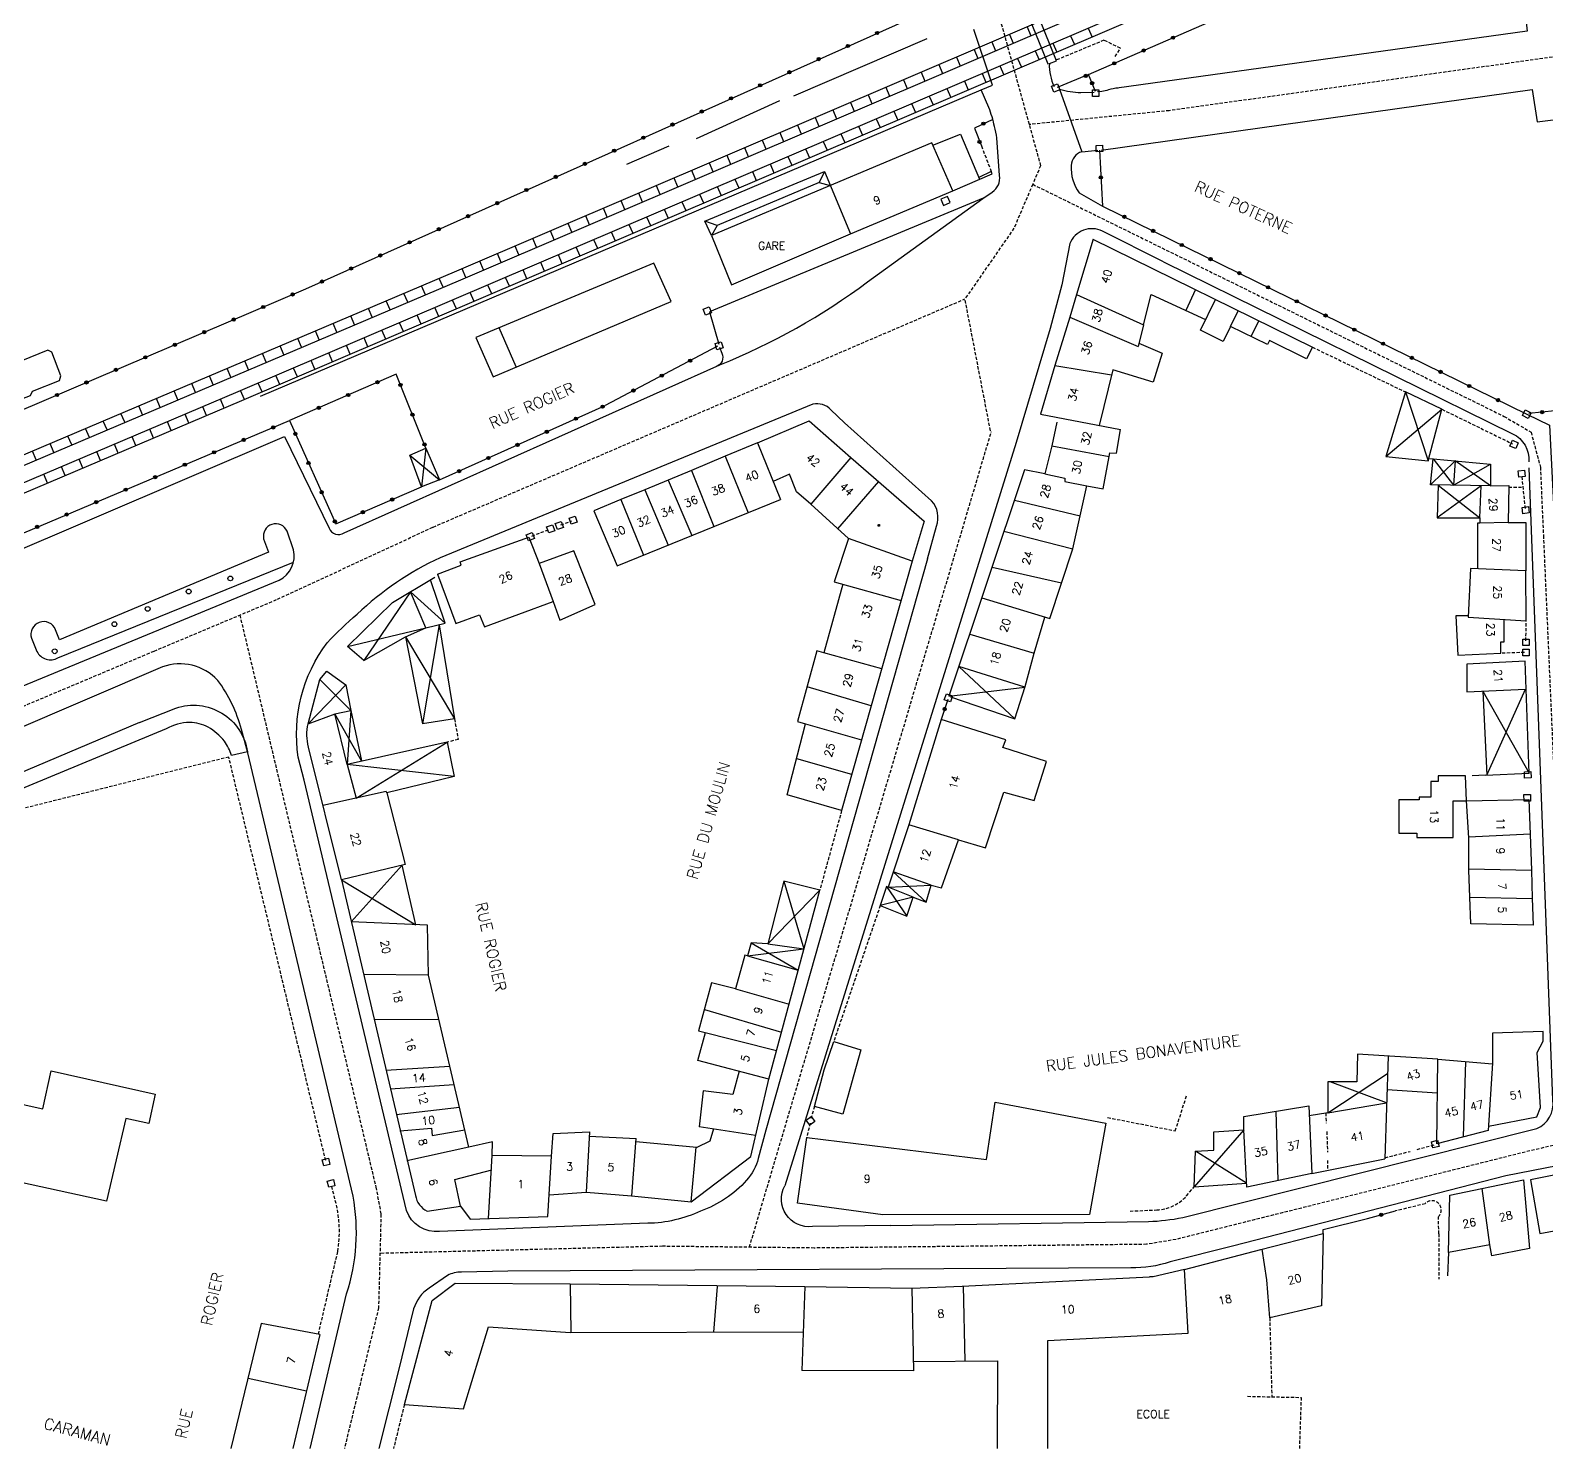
# Model space of a CAD drawing. Header units: millimetres. Extents: x 109000 to 110000, y 124999 to 126000.
# Drawn here: x 109251.2 to 109488, y 125000 to 125221.4 of the extents above; entities that cross this region are included whole.
import ezdxf
from ezdxf.enums import TextEntityAlignment as Align

# ---------------------------------------------------------------- set-up
doc = ezdxf.new("R2010")
doc.units = ezdxf.units.MM
doc.linetypes.add('DASHED', pattern=[0.75, 0.5, -0.25])
doc.layers.get('0').update_dxf_attribs({"linetype": 'CONTINUOUS'})
for name, color, linetype in [('W0001', 6, 'DASHED'), ('W0008', 7, 'CONTINUOUS'), ('W0100', 7, 'CONTINUOUS'), ('W0112', 1, 'DASHED'), ('W0310', 3, 'CONTINUOUS'), ('W0322', 7, 'CONTINUOUS'), ('W0420', 7, 'CONTINUOUS'), ('W0700', 7, 'CONTINUOUS'), ('W0989', 7, 'CONTINUOUS'), ('W0991', 7, 'CONTINUOUS')]:
    doc.layers.add(name, color=color, linetype=linetype)
doc.styles.get("Standard").update_dxf_attribs({"font": 'romans.shx', "width": 0.85})

# ---------------------------------------------------------------- blocks, each defined once
blk = doc.blocks.new('t112o')
at = {"color": 0, "linetype": 'Continuous'}
for p, q in [((-0.5, 0.5), (0.5, 0.5)), ((-0.5, -0.5), (-0.5, 0.5)), ((0.5, 0.5), (0.5, -0.5)), ((0.5, -0.5), (-0.5, -0.5))]:
    blk.add_line(p, q, dxfattribs=at)
blk = doc.blocks.new('t322o')
at = {"color": 0, "linetype": 'Continuous'}
for radius in [0.25, 0.15]:
    blk.add_circle((0, 0), radius, dxfattribs=at)

msp = doc.modelspace()

# ---------------------------------------------------------------- linework, layer by layer
at = {"layer": 'W0001'}
for points in [[(109397, 125250), (109400.52, 125232.36), (109402.79, 125222.45), (109408.93, 125200.28), (109407.7, 125197.38), (109404.78, 125190.53), (109397.12, 125179.48)], [(109500, 125218.78), (109481.96, 125216.26), (109429.04, 125208.87), (109407.15, 125206.71)], [(109407.7, 125197.38), (109481.32, 125161.15), (109485.53, 125158.7), (109486.99, 125153.22), (109487.46, 125142.55), (109491.64, 125047.87)], [(109063.8, 125059.65), (109099.62, 125074.65), (109108.31, 125075.66), (109137.46, 125072.14), (109147.86, 125073.04), (109170.25, 125082.5), (109223.06, 125104.75), (109243.76, 125113.26), (109270.49, 125124.51), (109289.74, 125132.59), (109314.06, 125143.87), (109397.12, 125179.48)], [(109401.11, 125158.91), (109397.12, 125179.48)], [(109363.45, 125031.44), (109401.25, 125158.8)], [(109283.87, 125130.13), (109305.12, 125040.83), (109305.92, 125036.59), (109305.54, 125021.98), (109300.2, 125000)], [(109500, 125049.73), (109486.09, 125046.67), (109430.09, 125032.66), (109425.5, 125031.9), (109373.58, 125031.32), (109349.9, 125031.59), (109305.76, 125030.48)]]:
    msp.add_lwpolyline(points, dxfattribs=at)
at = {"layer": 'W0008'}
for points in [[(109406.82, 125224.65), (109407.29, 125222.97), (109409.08, 125218.63), (109410.05, 125216.2), (109410.3, 125216.23)], [(109410.3, 125216.23), (109411.42, 125216.65), (109408.66, 125223.49), (109407.31, 125222.91)], [(109411.52, 125212.52), (109411.76, 125212.61), (109411.87, 125212.24)], [(109411.87, 125212.24), (109415.37, 125202.46)], [(109399.94, 125195.19), (109357.21, 125177.48)], [(109414.98, 125196.02), (109418.58, 125193.99)], [(109357.21, 125177.48), (109358.66, 125172.41)], [(109484.87, 125161.49), (109488.39, 125159.78), (109493.69, 125055.74)], [(109245.91, 125138.79), (109290.85, 125158.03)], [(109405.11, 125157.07), (109369.01, 125041.04)], [(109292.27, 125140.31), (109291.25, 125143.22)], [(109287.59, 125142.04), (109288.36, 125139.96), (109255.71, 125126.28)], [(109391.29, 125138.93), (109366.04, 125049.74)], [(109157.9, 125081.09), (109290.04, 125135.58)], [(109272.37, 125112.37), (109240.46, 125099.14)], [(109500, 125046.18), (109481.6, 125042.58), (109438.9, 125031.62)], [(109308.71, 125012.43), (109305.57, 125000)]]:
    msp.add_lwpolyline(points, dxfattribs=at)
for points in [[(109399.9, 125195.16), (109401.37, 125196.17, 0.306877), (109402.52, 125198.75), (109402.09, 125204.61, 0.045286), (109401.75, 125206.41, 0.02467), (109400.87, 125209.35), (109399.66, 125212.11), (109401.42, 125212.87), (109398.52, 125221.56)], [(109410.3, 125216.23, 0.118514), (109411.04, 125212.62, -2.686599)], [(109415.37, 125202.46, 0.311591), (109413.71, 125200.32, 0.175211), (109414.98, 125196.02)], [(109358.86, 125169.2, 0.063839), (109381.92, 125182.15), (109399.9, 125195.16)], [(109428.11, 125185.25), (109418.6, 125190.06, 0.44263), (109413.52, 125188.12), (109412.24, 125181.7), (109410.44, 125174.88), (109405.11, 125157.07)], [(109428.11, 125185.25), (109482.65, 125158.43, -0.306999), (109485.2, 125154.07)], [(109358.8, 125171.93), (109359.17, 125171.03, -0.435383), (109358.28, 125168.94)], [(109290.85, 125158.03), (109297.81, 125143.68, 0.491952), (109300.15, 125142.99), (109358.86, 125169.2)], [(109378.32, 125160.13), (109376.19, 125162.19, 0.253309), (109373.37, 125163.07), (109315.17, 125139.08, 0.080979), (109302.18, 125130.27, -1.253331)], [(109391.29, 125138.93), (109392.68, 125144.01, 0.277114), (109391.92, 125147.96), (109378.32, 125160.13)], [(109385.57, 125034.84), (109425.78, 125035.46, 0.037859), (109431.13, 125036.08), (109486.43, 125049.98, 0.34172), (109488.94, 125054.38), (109485.26, 125153.13)], [(109291.25, 125143.22, 0.905109), (109287.59, 125142.04)], [(109255.71, 125126.28), (109255.09, 125127.85, 0.971361), (109251.34, 125126.5), (109252.19, 125124.44, 0.424426), (109255.46, 125123.45), (109292.27, 125138.41)], [(109290.04, 125135.58, 0.343964), (109292.27, 125140.31, 1.169925)], [(109293.9, 125104.37), (109293, 125107.97, -0.202671), (109297.52, 125125.81, -0.028371), (109302.18, 125130.27, 4.282226)], [(109271.78, 125122.03), (109247.88, 125111.81, 0.288825), (109241.68, 125105.69), (109240.46, 125099.14)], [(109285.11, 125108.6), (109284.13, 125112.26, 0.094496), (109280.42, 125119.94, 0.302221), (109271.78, 125122.03)], [(109268.19, 125113.34), (109273.89, 125115.61, -0.467643), (109285.06, 125108.79, -3.157412)], [(109268.19, 125113.34), (109242.48, 125102.49, 0.181035), (109240.85, 125101.23)], [(109285.06, 125108.79), (109282.59, 125108.2, 0.06068), (109281.47, 125110.47, 0.082756), (109278.94, 125112.62, 0.115811), (109276.05, 125113.37, 0.120933), (109272.37, 125112.37, -0.144367)], [(109294.86, 125000), (109300.54, 125024.17, 0.126708), (109301.55, 125039.41), (109285.11, 125108.6)], [(109347.58, 125035.18), (109315.08, 125033.9, -0.344643), (109309.89, 125037.17), (109293.9, 125104.37)], [(109366.04, 125049.74), (109364.85, 125045.32, -0.116818), (109363.01, 125041.9, -0.127778), (109355.84, 125037.1, -0.107508), (109347.58, 125035.18, 3.021243)], [(109385.57, 125034.84), (109373.3, 125034.67, -0.612405), (109369.01, 125041.04)], [(109438.9, 125031.62), (109429.15, 125029.14, -0.083568), (109423.04, 125028.24), (109325.71, 125027.72)], [(109325.71, 125027.72), (109318.47, 125027.57, 0.108593), (109316.32, 125027.05), (109313.44, 125025.06, 0.175272), (109311.02, 125021.81), (109308.71, 125012.43)]]:
    msp.add_lwpolyline(points, format="xyb", dxfattribs=at)
at = {"layer": 'W0100'}
for points in [[(109287.11, 125164.28), (109399.66, 125212.11)], [(109392.12, 125203.49), (109396.4, 125205.22), (109399.4, 125198.16)], [(109375.18, 125199.35), (109379.23, 125189.62), (109395.21, 125196.36), (109391.96, 125203.85), (109375.59, 125196.96)], [(109357.52, 125189.39), (109356.49, 125191.63), (109375.18, 125199.35), (109374.34, 125197.67), (109376.09, 125197.17)], [(109374.34, 125197.67), (109358.4, 125190.97), (109356.49, 125191.63)], [(109395.21, 125196.36), (109401.37, 125199.01), (109401.24, 125199.37), (109399.27, 125198.46)], [(109375.59, 125196.96), (109357.52, 125189.39), (109360.67, 125181.68), (109379.23, 125189.62)], [(109394.39, 125195.49), (109393.35, 125195.04)], [(109393.35, 125195.04), (109393.77, 125194.08), (109394.81, 125194.53), (109394.39, 125195.49)], [(109358.4, 125190.97), (109357.52, 125189.39)], [(109417.15, 125188.79), (109414.56, 125180.15)], [(109417.08, 125188.82), (109451.38, 125171.95)], [(109320.74, 125173.46), (109323.42, 125167.34), (109351.22, 125179.08), (109348.54, 125185.08), (109320.74, 125173.46)], [(109433.12, 125180.93), (109431.64, 125177.7)], [(109414.56, 125180.15), (109413.5, 125176.62)], [(109414.56, 125180.15), (109425.02, 125175.45)], [(109425.02, 125175.45), (109426.22, 125180.18), (109434.71, 125176.29)], [(109451.38, 125171.95), (109450.47, 125170.11), (109444.66, 125172.97), (109444.36, 125172.37), (109438.6, 125175.2), (109437.45, 125172.86), (109433.89, 125174.61), (109436.24, 125179.4)], [(109413.5, 125176.62), (109411.16, 125169.1)], [(109413.5, 125176.62), (109424.16, 125172.05)], [(109438.6, 125175.2), (109439.8, 125177.64)], [(109441.84, 125173.61), (109443.04, 125176.05)], [(109327.02, 125168.86), (109324.35, 125174.96)], [(109425.02, 125175.45), (109424.16, 125172.05)], [(109245.17, 125162.13), (109251.18, 125164.41), (109251.5, 125165.09), (109255.7, 125166.77), (109255.94, 125167.46), (109254.5, 125171.18), (109253.9, 125171.5), (109249.69, 125169.78), (109248.81, 125170.02), (109242.76, 125167.5), (109242.56, 125166.85), (109244.41, 125162.25), (109245.17, 125162.13)], [(109424.29, 125172.58), (109427.9, 125171.04)], [(109411.16, 125169.1), (109408.91, 125161.5)], [(109411.16, 125169.1), (109420, 125167.61)], [(109427.9, 125171.04), (109426.54, 125166.51), (109420.2, 125168.43), (109418.07, 125159.74)], [(109465.91, 125164.97), (109462.83, 125154.86), (109469.44, 125154.2), (109471.62, 125162.25), (109465.91, 125164.97)], [(109465.91, 125164.97), (109469.44, 125154.2)], [(109462.83, 125154.86), (109471.62, 125162.25)], [(109364.72, 125157), (109372.8, 125160.43), (109379.32, 125154.74), (109373.06, 125147.43), (109370.8, 125149.38), (109369.74, 125152.11), (109367.18, 125150.98)], [(109408.91, 125161.5), (109421.44, 125159.09)], [(109411.47, 125160.27), (109410.7, 125156.57)], [(109419.65, 125154.91), (109419.74, 125155.46), (109420.8, 125155.38), (109421.44, 125159.09)], [(109310.44, 125155.09), (109312.94, 125156.2), (109315.05, 125151.22), (109312.27, 125150.14), (109310.44, 125155.09), (109315.05, 125151.22)], [(109312.94, 125156.2), (109312.27, 125150.14)], [(109359.65, 125154.92), (109354.39, 125152.72)], [(109364.72, 125157), (109359.65, 125154.92)], [(109359.65, 125154.92), (109363.25, 125146.11)], [(109364.72, 125157), (109368.33, 125148.17)], [(109379.32, 125154.74), (109390.76, 125144.8), (109388.87, 125138.54), (109378.92, 125142.06), (109373.06, 125147.43)], [(109410.7, 125156.57), (109409.6, 125152.19), (109406.41, 125152.8), (109394.58, 125117.45)], [(109410.7, 125156.57), (109419.65, 125154.91)], [(109416.18, 125150.32), (109418.72, 125149.85), (109419.65, 125154.91)], [(109354.39, 125152.72), (109350.78, 125151.2)], [(109354.39, 125152.72), (109357.92, 125143.95)], [(109469.54, 125154.56), (109470.22, 125154.5)], [(109470.22, 125154.5), (109479.18, 125153.69), (109479.18, 125150.31), (109469.81, 125150.45), (109470.22, 125154.5)], [(109473.7, 125154.19), (109469.81, 125150.45)], [(109470.22, 125154.5), (109473.43, 125150.39)], [(109473.7, 125154.19), (109473.43, 125150.39)], [(109473.43, 125150.39), (109479.18, 125153.69)], [(109479.18, 125150.31), (109473.7, 125154.19)], [(109350.78, 125151.2), (109347.15, 125149.69)], [(109350.78, 125151.2), (109354.44, 125142.54)], [(109377.28, 125143.57), (109383.65, 125150.98)], [(109409.6, 125152.19), (109412.72, 125151.52), (109412.74, 125150.98), (109416.18, 125150.32)], [(109415.14, 125145.64), (109416.18, 125150.32)], [(109471.01, 125150.43), (109470.86, 125145.31), (109477.52, 125145.33), (109477.73, 125150.33), (109470.86, 125145.31)], [(109471.01, 125150.43), (109477.52, 125145.33)], [(109479.18, 125150.31), (109482.06, 125150.35), (109481.94, 125144.59), (109477.52, 125144.5)], [(109343.39, 125148.16), (109339.18, 125146.38)], [(109342.8, 125137.82), (109368.33, 125148.17)], [(109347.15, 125149.69), (109343.39, 125148.16)], [(109343.39, 125148.16), (109346.93, 125139.49)], [(109347.15, 125149.69), (109350.75, 125141.04)], [(109404.84, 125148.09), (109415.14, 125145.64)], [(109339.18, 125146.38), (109342.8, 125137.82)], [(109413.95, 125140.47), (109415.14, 125145.64)], [(109477.52, 125145.33), (109477.52, 125144.5)], [(109403.21, 125143.21), (109413.95, 125140.47)], [(109481.94, 125144.59), (109484.73, 125144.59), (109484.73, 125137.03), (109476.07, 125137.38), (109475.73, 125129.81), (109484.78, 125129.22), (109484.73, 125137.03)], [(109477.52, 125144.5), (109477.16, 125144.5), (109477.16, 125137.33)], [(109314.75, 125136.5), (109318.44, 125137.91), (109318.31, 125138.43), (109329.02, 125142.3), (109330.64, 125138.17)], [(109378.92, 125142.06), (109376.72, 125135.31), (109387.14, 125132.42)], [(109410.39, 125129.58), (109413.95, 125140.47)], [(109314.75, 125136.5), (109317.62, 125128.84), (109321.32, 125130.17), (109322.09, 125128.28), (109332.8, 125132.24), (109333.84, 125129.36), (109339.38, 125131.76), (109336.03, 125140.15), (109330.64, 125138.17), (109332.8, 125132.24)], [(109388.87, 125138.54), (109377.86, 125099.6), (109369.36, 125102.06), (109372.22, 125113.15)], [(109303.24, 125123.03), (109300.67, 125125.2), (109307.74, 125132.11), (109314.34, 125136.05)], [(109401.35, 125137.63), (109412.22, 125135.18)], [(109300.67, 125125.2), (109312.91, 125128.14), (109310.51, 125133.77)], [(109310.51, 125133.77), (109303.24, 125123.03)], [(109310.51, 125133.77), (109315.94, 125128.85), (109313.64, 125135.63)], [(109378.04, 125134.94), (109375.1, 125124.26)], [(109399.74, 125132.81), (109410.39, 125129.58)], [(109309.75, 125126.73), (109312.91, 125128.14), (109315.94, 125128.85)], [(109315.03, 125128.63), (109312.42, 125113.15)], [(109315.03, 125128.63), (109317.39, 125113.92)], [(109407.91, 125124.19), (109409.61, 125129.82)], [(109475.74, 125130.01), (109473.8, 125130.01), (109474.1, 125123.88), (109480.82, 125124.17), (109480.82, 125125.95), (109481.32, 125125.95), (109481.32, 125129.45)], [(109303.24, 125123.03), (109309.75, 125126.73), (109312.42, 125113.15)], [(109309.75, 125126.73), (109317.39, 125113.92)], [(109397.86, 125127.15), (109407.91, 125124.19)], [(109375.1, 125124.26), (109374.01, 125124.57), (109370.99, 125113.52), (109372.22, 125113.15)], [(109384.12, 125121.74), (109375.1, 125124.26)], [(109394.85, 125117.35), (109404.89, 125113.91), (109406.52, 125118.99), (109407.91, 125124.19)], [(109406.48, 125118.86), (109396.17, 125122.1)], [(109396.17, 125122.1), (109404.89, 125113.91)], [(109478.44, 125105.13), (109485.25, 125105.46), (109484.64, 125122.92), (109475.48, 125122.49), (109475.48, 125118.17), (109484.69, 125118.54)], [(109294.54, 125113.17), (109296.37, 125120.06), (109297.45, 125121.39), (109300.42, 125119.24), (109301.2, 125115.23)], [(109300.42, 125119.24), (109294.54, 125113.17)], [(109296.37, 125120.06), (109301.2, 125115.23)], [(109382.49, 125115.96), (109372.46, 125118.92)], [(109394.58, 125117.45), (109406.48, 125118.86)], [(109477.98, 125118.27), (109485.25, 125105.46)], [(109477.98, 125118.27), (109478.63, 125105.14)], [(109478.63, 125105.14), (109484.69, 125118.54)], [(109294.54, 125113.17), (109298.76, 125114.71)], [(109316.26, 125110.29), (109300.63, 125106.8), (109298.72, 125114.71), (109301.2, 125115.23), (109302.88, 125107.36)], [(109302.88, 125107.36), (109298.72, 125114.71)], [(109301.2, 125115.23), (109300.63, 125106.8)], [(109317.39, 125113.92), (109312.42, 125113.15)], [(109372.22, 125113.15), (109380.99, 125110.66)], [(109403.48, 125110.63), (109393.42, 125113.85), (109388.36, 125097.39)], [(109302.05, 125101.57), (109316.26, 125110.29)], [(109396.09, 125095.05), (109400.31, 125093.77), (109403.19, 125102.5), (109407.95, 125101.16), (109409.84, 125107.26), (109403.04, 125109.44), (109403.48, 125110.63)], [(109379.45, 125105.22), (109370.87, 125107.68)], [(109317.36, 125104.93), (109300.63, 125106.8)], [(109300.63, 125106.8), (109302.05, 125101.57)], [(109469.87, 125101.72), (109468.08, 125101.72), (109468.08, 125101.29), (109464.88, 125101.29), (109464.88, 125096.09), (109467.72, 125096.09), (109467.72, 125095.4), (109473.35, 125095.4), (109473.35, 125101.11), (109475.46, 125101.11), (109475.32, 125105.02)], [(109475.32, 125105.02), (109471.03, 125105.02), (109471.03, 125104.13), (109469.87, 125104.13), (109469.87, 125101.72)], [(109478.44, 125105.13), (109476.32, 125105.04)], [(109306.81, 125102.36), (109306.75, 125102.61), (109296.85, 125100.41)], [(109475.46, 125101.11), (109485.18, 125101.36), (109485.37, 125095.87), (109485.61, 125090.33), (109485.71, 125085.93), (109485.85, 125081.73), (109476.15, 125081.92), (109475.96, 125086.08), (109475.82, 125090.33), (109475.82, 125095.34), (109475.46, 125101.11)], [(109393.46, 125087.54), (109396.09, 125095.05), (109388.36, 125097.39), (109385.14, 125087.64), (109384.86, 125087.75), (109383.89, 125084.78)], [(109475.81, 125095.53), (109485.37, 125095.96)], [(109309.22, 125091.07), (109301.27, 125082.22)], [(109311.36, 125081.78), (109309.22, 125091.07)], [(109299.73, 125088.78), (109311.36, 125081.78)], [(109374.45, 125087.16), (109368.84, 125088.57), (109366.32, 125078.81), (109363.75, 125078.97), (109363.16, 125076.91), (109362.76, 125077.06), (109361.27, 125071.78), (109357.54, 125072.74), (109355.51, 125065.25), (109367.68, 125062.14)], [(109368.84, 125088.57), (109371.98, 125078.04)], [(109391.87, 125087.97), (109385.93, 125090.03)], [(109385.93, 125090.03), (109391.05, 125085.32)], [(109475.82, 125090.52), (109485.61, 125090.32)], [(109374.45, 125087.16), (109366.32, 125078.81)], [(109366.48, 125057.7), (109374.45, 125087.16)], [(109383.89, 125084.78), (109388.07, 125083.15), (109389.02, 125086.1), (109391.05, 125085.32), (109391.87, 125087.97), (109393.46, 125087.54)], [(109389.02, 125086.1), (109383.89, 125084.78)], [(109384.86, 125087.75), (109388.07, 125083.15)], [(109385.14, 125087.64), (109391.87, 125087.97)], [(109389.02, 125086.1), (109385.14, 125087.64)], [(109475.96, 125086.08), (109485.71, 125085.9)], [(109363.75, 125078.97), (109371.08, 125074.72)], [(109363.16, 125076.91), (109371.98, 125078.04)], [(109363.16, 125076.91), (109371.08, 125074.72)], [(109366.32, 125078.81), (109371.98, 125078.04)], [(109313.32, 125073.91), (109303.18, 125074.02)], [(109361.27, 125071.78), (109369.65, 125069.41)], [(109356.42, 125068.58), (109368.46, 125065.04)], [(109314.96, 125066.95), (109304.82, 125067)], [(109355.42, 125060.59), (109356.61, 125064.96)], [(109487.4, 125065.14), (109479.5, 125064.84), (109479.5, 125060.2), (109478.84, 125049.66), (109470.8, 125047.6), (109470.95, 125060.79), (109479.49, 125060.06)], [(109478.88, 125050.33), (109486.43, 125051.8), (109487.02, 125053.27), (109486.5, 125061.82), (109487.43, 125063.61), (109487.4, 125065.14)], [(109237.55, 125062.68), (109246.8, 125060.61), (109245.31, 125054.78), (109253.1, 125053.03), (109254.39, 125058.98), (109270.66, 125055.32), (109269.68, 125050.78), (109266.07, 125051.56), (109263.07, 125038.65), (109233.43, 125045.11), (109237.55, 125062.68), (109245.31, 125054.78), (109236.13, 125056.77), (109246.8, 125060.61)], [(109376.63, 125063.57), (109380.86, 125062.24), (109378.06, 125052.24), (109373.62, 125053.42), (109375.15, 125059.13), (109376.63, 125063.57)], [(109332.57, 125045.67), (109332.8, 125049.2), (109338.49, 125049.48), (109337.98, 125040.03), (109345.02, 125039.46), (109354.37, 125038.51), (109363.66, 125045.6), (109366.48, 125057.7), (109355.42, 125060.59)], [(109470.95, 125060.79), (109458.42, 125061.6), (109458.35, 125057.25), (109453.78, 125057.25), (109453.8, 125052.43), (109463.13, 125058.59)], [(109463.21, 125061.29), (109462.69, 125045.23)], [(109475.31, 125060.42), (109474.95, 125048.66)], [(109306.66, 125059.11), (109316.67, 125059.73)], [(109361.85, 125058.91), (109360.88, 125055.3), (109356.21, 125055.87), (109355.63, 125050.25)], [(109307.35, 125056.17), (109317.35, 125056.87)], [(109462.98, 125053.99), (109454.17, 125057.25)], [(109463.05, 125056.06), (109470.89, 125055.56)], [(109308.29, 125052.14), (109318.18, 125053.32)], [(109372.41, 125048.59), (109400.5, 125045.16), (109401.84, 125054.08), (109419.1, 125050.81), (109416.57, 125036.53), (109384.27, 125036.48), (109370.98, 125038.33), (109372.41, 125048.59)], [(109432.9, 125040.88), (109433.15, 125046.46), (109435.97, 125046.58), (109435.97, 125049.47), (109440.69, 125049.77), (109440.69, 125051.86), (109450.81, 125053.51), (109451.3, 125042.97), (109441.12, 125040.82), (109440.69, 125049.77), (109432.9, 125040.88), (109441.08, 125041.43)], [(109453.8, 125052.43), (109462.98, 125053.99)], [(109445.67, 125052.67), (109445.99, 125041.85)], [(109453.8, 125052.43), (109450.88, 125051.96)], [(109308.88, 125049.63), (109313.81, 125050.03), (109313.92, 125048.87), (109319.02, 125049.79)], [(109338.45, 125048.77), (109345.75, 125048.41)], [(109345.11, 125039.46), (109345.75, 125048.41)], [(109357.84, 125049.91), (109357.28, 125047.98), (109355.25, 125047.03), (109345.71, 125047.88)], [(109364.43, 125048.89), (109355.63, 125050.25)], [(109319.66, 125047.07), (109309.97, 125044.93)], [(109322.7, 125035.93), (109323.3, 125045.75)], [(109354.37, 125038.51), (109355.13, 125047.04)], [(109441.08, 125041.43), (109433.15, 125046.46)], [(109318.35, 125037.84), (109317.46, 125042.04), (109323.23, 125043.53)], [(109451.3, 125042.97), (109462.69, 125045.23)], [(109500, 125044.44), (109494.91, 125043.4), (109490.45, 125042.6), (109490.39, 125042.97), (109485.43, 125041.98), (109486.92, 125033.61), (109491.94, 125034.54), (109492.43, 125032), (109496.77, 125032.87), (109497.02, 125031.63), (109500, 125031.98)], [(109472.84, 125039.56), (109484.38, 125041.98), (109485.31, 125031.26), (109479.42, 125030.08), (109479.11, 125031.82), (109472.66, 125030.64), (109472.84, 125039.56)], [(109332.19, 125039.65), (109337.98, 125040.03)], [(109479.11, 125031.82), (109477.88, 125040.62)], [(109431.42, 125027.99), (109443.34, 125031.11), (109453.08, 125033.61), (109453.08, 125034.21), (109459.98, 125035.93)], [(109453.08, 125033.61), (109452.82, 125022.31), (109444.72, 125020.42), (109444.28, 125026.36), (109443.52, 125031.15)], [(109472.66, 125030.64), (109472.49, 125026.97)], [(109388.84, 125025.08), (109396.7, 125025.39), (109425.95, 125026.82)], [(109410.08, 125000), (109410.08, 125016.88), (109432, 125018.02), (109431.42, 125027.99)], [(109431.42, 125027.99), (109426.54, 125026.81), (109425.95, 125026.82)], [(109309.57, 125006.87), (109313.92, 125023.15), (109317.49, 125025.83), (109335.45, 125025.72), (109372.11, 125025.32), (109371.63, 125012.22)], [(109335.45, 125025.72), (109335.58, 125018.14)], [(109358.43, 125025.3), (109357.85, 125018.2)], [(109372.11, 125025.32), (109388.84, 125025.08), (109389.08, 125012.16), (109371.63, 125012.22)], [(109396.85, 125025.4), (109397.08, 125013.67)], [(109296.36, 125017.83), (109287.23, 125019.54), (109282.49, 125000)], [(109296.36, 125017.83), (109292.13, 125000)], [(109309.57, 125006.87), (109318.83, 125006.2), (109322.73, 125019.03), (109335.45, 125018.14), (109371.85, 125018.24)], [(109389.05, 125013.63), (109402.18, 125013.7), (109402.14, 125000)], [(109285.16, 125010.98), (109294.27, 125009.01)]]:
    msp.add_lwpolyline(points, dxfattribs=at)
for points in [[(109316.26, 125110.29), (109317.36, 125104.93), (109306.81, 125102.36), (109309.69, 125091.19), (109299.73, 125088.78), (109294.59, 125109.52, -0.114643), (109294.54, 125113.17, -1.75188)], [(109299.73, 125088.78), (109311.31, 125039.53, 0.25441), (109313.14, 125037.09), (109318.35, 125037.84), (109319.87, 125035.85), (109331.98, 125036.22), (109332.57, 125045.67), (109323.3, 125045.75), (109323.31, 125047.9), (109319.66, 125047.07), (109313.32, 125073.91), (109313.18, 125081.7), (109301.27, 125082.22)]]:
    msp.add_lwpolyline(points, format="xyb", dxfattribs=at)
at = {"layer": 'W0112'}
for points in [[(109420.57, 125217.34), (109421.42, 125218.64), (109418.82, 125219.86), (109411.37, 125216.76)], [(109399.68, 125203.36), (109401.24, 125199.37)], [(109451.38, 125171.95), (109465.91, 125164.97)], [(109471.62, 125162.25), (109482.66, 125156.85)], [(109482.05, 125150.08), (109484.31, 125150.08)], [(109484.66, 125146.76), (109484.1, 125151.96)], [(109329.49, 125142.47), (109332.2, 125143.51)], [(109334.02, 125144.2), (109335.7, 125144.85)], [(109484.73, 125126.11), (109484.78, 125129.22)], [(109484.51, 125124.29), (109480.82, 125124.17)], [(109317.39, 125113.92), (109317.99, 125110.7), (109316.26, 125110.29)], [(109297.28, 125044.98), (109282.15, 125107.97), (109249.04, 125099.68)], [(109377.86, 125099.6), (109374.45, 125087.16)], [(109383.89, 125084.78), (109376.63, 125063.57)], [(109373.62, 125053.42), (109373.06, 125051.52)], [(109419.4, 125051.7), (109429.96, 125049.62), (109431.75, 125055.12)], [(109372.94, 125050.83), (109372.41, 125048.59)], [(109453.46, 125052.38), (109453.56, 125050.82)], [(109453.62, 125049.5), (109453.74, 125046.31)], [(109462.71, 125045.41), (109466.64, 125046.4)], [(109470.34, 125047.37), (109467.68, 125046.66)], [(109453.76, 125044.99), (109453.76, 125043.46)], [(109471.13, 125033.54), (109471.13, 125026.48)], [(109444.72, 125020.42), (109445.04, 125008.1)], [(109441.27, 125008.17), (109449.63, 125008), (109449.35, 125000)], [(109309.57, 125006.87), (109307.87, 125000)]]:
    msp.add_lwpolyline(points, dxfattribs=at)
for points in [[(109296.14, 125017.87), (109299.18, 125030.82, 0.097109), (109298.91, 125038.28), (109298.18, 125041.17)], [(109422.91, 125037.08), (109427.08, 125037.27, 0.201727), (109431.74, 125039.47), (109432.9, 125040.88)], [(109471.13, 125033.54), (109471.06, 125036.2, 1.037926), (109468.99, 125038.23), (109464.37, 125037.12)]]:
    msp.add_lwpolyline(points, format="xyb", dxfattribs=at)
at = {"layer": 'W0310'}
for points in [[(109370.4, 125211.21), (109391.21, 125220.15)], [(109355.21, 125204.55), (109368.19, 125210.44)], [(109344.31, 125200.5), (109350.91, 125203.39)]]:
    msp.add_lwpolyline(points, dxfattribs=at)
at = {"layer": 'W0322'}
for points in [[(109416.43, 125214.51), (109490.8, 125246.95), (109498.01, 125250)], [(109064.18, 125082.99), (109294.16, 125181.05), (109397.1, 125227.13)], [(109416.43, 125214.51), (109411.76, 125212.61)], [(109417.5, 125211.85), (109416.43, 125214.51)], [(109401.46, 125207.5), (109398.63, 125206.16), (109399.68, 125203.36)], [(109418.12, 125202.71), (109418.58, 125193.99)], [(109418.58, 125193.99), (109484.87, 125161.49)], [(109358.49, 125172.1), (109340.93, 125162.85)], [(109312.94, 125156.2), (109308.27, 125167.74), (109291.62, 125160.48)], [(109315.05, 125151.22), (109340.93, 125162.85)], [(109489.24, 125162.02), (109485.2, 125161.6)], [(109245.02, 125140.85), (109291.62, 125160.48), (109298.88, 125144.37), (109312.27, 125150.14)], [(109394.45, 125116.96), (109393.42, 125113.85)], [(109459.98, 125035.93), (109464.37, 125037.12)]]:
    msp.add_lwpolyline(points, dxfattribs=at)
at = {"layer": 'W0420', "color": 0}
for centre in [(109282.39, 125135.85), (109275.88, 125133.81), (109269.48, 125131.09), (109264.29, 125128.71), (109254.96, 125124.48)]:
    msp.add_circle(centre, 0.375, dxfattribs=at)
at = {"layer": 'W0700', "color": 0}
for p, q in [((109407.47, 125220.52), (109406.88, 125221.9)), ((109417.02, 125220.31), (109416.43, 125221.69)), ((109401.95, 125218.16), (109401.36, 125219.54)), ((109404.71, 125219.34), (109404.12, 125220.72)), ((109411.5, 125217.96), (109410.91, 125219.34)), ((109414.26, 125219.14), (109413.67, 125220.51)), ((109396.43, 125215.81), (109395.84, 125217.19)), ((109399.19, 125216.98), (109398.6, 125218.36)), ((109405.98, 125215.6), (109405.39, 125216.98)), ((109408.74, 125216.78), (109408.15, 125218.16)), ((109390.91, 125213.45), (109390.33, 125214.83)), ((109393.67, 125214.63), (109393.08, 125216.01)), ((109400.46, 125213.25), (109399.88, 125214.63)), ((109403.22, 125214.42), (109402.63, 125215.8)), ((109385.4, 125211.09), (109384.81, 125212.47)), ((109388.16, 125212.27), (109387.57, 125213.65)), ((109394.95, 125210.89), (109394.36, 125212.27)), ((109397.7, 125212.07), (109397.12, 125213.45)), ((109379.88, 125208.74), (109379.29, 125210.12)), ((109382.64, 125209.92), (109382.05, 125211.3)), ((109389.43, 125208.54), (109388.84, 125209.92)), ((109392.19, 125209.71), (109391.6, 125211.09)), ((109374.36, 125206.38), (109373.77, 125207.76)), ((109377.12, 125207.56), (109376.53, 125208.94)), ((109383.91, 125206.18), (109383.32, 125207.56)), ((109386.67, 125207.36), (109386.08, 125208.74)), ((109368.84, 125204.03), (109368.25, 125205.41)), ((109371.6, 125205.2), (109371.01, 125206.58)), ((109378.39, 125203.83), (109377.8, 125205.21)), ((109381.15, 125205), (109380.56, 125206.38)), ((109363.32, 125201.67), (109362.73, 125203.05)), ((109366.08, 125202.85), (109365.49, 125204.23)), ((109372.87, 125201.47), (109372.28, 125202.85)), ((109375.63, 125202.65), (109375.04, 125204.03)), ((109357.81, 125199.32), (109357.22, 125200.7)), ((109360.56, 125200.49), (109359.98, 125201.87)), ((109367.35, 125199.12), (109366.76, 125200.5)), ((109370.11, 125200.29), (109369.52, 125201.67)), ((109352.29, 125196.96), (109351.7, 125198.34)), ((109355.05, 125198.14), (109354.46, 125199.52)), ((109361.84, 125196.76), (109361.25, 125198.14)), ((109364.59, 125197.94), (109364.01, 125199.32)), ((109346.77, 125194.6), (109346.18, 125195.98)), ((109349.53, 125195.78), (109348.94, 125197.16)), ((109356.32, 125194.41), (109355.73, 125195.78)), ((109359.08, 125195.58), (109358.49, 125196.96)), ((109341.25, 125192.25), (109340.66, 125193.63)), ((109344.01, 125193.43), (109343.42, 125194.81)), ((109350.8, 125192.05), (109350.21, 125193.43)), ((109353.56, 125193.23), (109352.97, 125194.61)), ((109335.73, 125189.89), (109335.14, 125191.27)), ((109338.49, 125191.07), (109337.9, 125192.45)), ((109345.28, 125189.69), (109344.69, 125191.07)), ((109348.04, 125190.87), (109347.45, 125192.25)), ((109330.21, 125187.54), (109329.63, 125188.92)), ((109332.97, 125188.71), (109332.38, 125190.09)), ((109339.76, 125187.34), (109339.17, 125188.72)), ((109342.52, 125188.52), (109341.93, 125189.9)), ((109324.7, 125185.18), (109324.11, 125186.56)), ((109327.45, 125186.36), (109326.87, 125187.74)), ((109334.24, 125184.98), (109333.65, 125186.36)), ((109337, 125186.16), (109336.41, 125187.54)), ((109319.18, 125182.83), (109318.59, 125184.2)), ((109321.94, 125184), (109321.35, 125185.38)), ((109328.72, 125182.63), (109328.14, 125184.01)), ((109331.48, 125183.81), (109330.9, 125185.19)), ((109312.85, 125180.14), (109312.26, 125181.52)), ((109315.61, 125181.31), (109315.02, 125182.69)), ((109323.21, 125180.27), (109322.62, 125181.65)), ((109325.97, 125181.45), (109325.38, 125182.83)), ((109307.33, 125177.79), (109306.74, 125179.17)), ((109310.09, 125178.97), (109309.5, 125180.35)), ((109317.69, 125177.92), (109317.1, 125179.3)), ((109320.45, 125179.1), (109319.86, 125180.48)), ((109301.8, 125175.45), (109301.22, 125176.83)), ((109304.56, 125176.62), (109303.98, 125178)), ((109312.17, 125175.56), (109311.58, 125176.94)), ((109314.93, 125176.74), (109314.34, 125178.12)), ((109296.28, 125173.11), (109295.69, 125174.49)), ((109299.04, 125174.28), (109298.45, 125175.66)), ((109306.65, 125173.21), (109306.06, 125174.59)), ((109309.41, 125174.39), (109308.82, 125175.76)), ((109290.76, 125170.76), (109290.17, 125172.14)), ((109293.52, 125171.93), (109292.93, 125173.32)), ((109301.13, 125170.85), (109300.54, 125172.23)), ((109303.89, 125172.03), (109303.3, 125173.41)), ((109285.23, 125168.42), (109284.65, 125169.8)), ((109287.99, 125169.59), (109287.41, 125170.97)), ((109295.61, 125168.5), (109295.03, 125169.88)), ((109298.37, 125169.67), (109297.78, 125171.05)), ((109279.71, 125166.07), (109279.12, 125167.46)), ((109282.47, 125167.25), (109281.88, 125168.63)), ((109290.1, 125166.14), (109289.51, 125167.52)), ((109292.86, 125167.32), (109292.27, 125168.7)), ((109274.19, 125163.73), (109273.6, 125165.11)), ((109276.95, 125164.9), (109276.36, 125166.28)), ((109284.58, 125163.79), (109283.99, 125165.17)), ((109287.34, 125164.96), (109286.75, 125166.34)), ((109268.66, 125161.39), (109268.08, 125162.77)), ((109271.42, 125162.56), (109270.84, 125163.94)), ((109278.68, 125161.28), (109278.09, 125162.66)), ((109281.44, 125162.45), (109280.85, 125163.83)), ((109263.14, 125159.04), (109262.55, 125160.42)), ((109265.9, 125160.22), (109265.31, 125161.6)), ((109273.15, 125158.94), (109272.57, 125160.32)), ((109275.92, 125160.11), (109275.33, 125161.49)), ((109257.62, 125156.7), (109257.03, 125158.08)), ((109260.38, 125157.87), (109259.79, 125159.25)), ((109267.63, 125156.59), (109267.05, 125157.97)), ((109270.39, 125157.77), (109269.81, 125159.15)), ((109252.09, 125154.36), (109251.51, 125155.74)), ((109254.85, 125155.53), (109254.27, 125156.91)), ((109262.11, 125154.25), (109261.52, 125155.63)), ((109264.87, 125155.42), (109264.28, 125156.8)), ((109256.59, 125151.91), (109256, 125153.29)), ((109259.35, 125153.08), (109258.76, 125154.46)), ((109253.82, 125150.73), (109253.24, 125152.11))]:
    msp.add_line(p, q, dxfattribs=at)
at = {"layer": 'W0700'}
for points in [[(109283.61, 125165.01), (109482.37, 125250)], [(109284.2, 125163.63), (109486.19, 125250)], [(109317.78, 125183.86), (109472.23, 125250)], [(109318.37, 125182.48), (109476.08, 125250)], [(109123.14, 125101.27), (109317.79, 125183.86)], [(109123.73, 125099.88), (109318.37, 125182.48)], [(109124.9, 125097.64), (109283.62, 125165.01)], [(109125.48, 125096.26), (109284.2, 125163.63)]]:
    msp.add_lwpolyline(points, dxfattribs=at)
at = {"layer": 'W0989'}
for points in [[(109500, 125223.42), (109491.83, 125222.25), (109491.1, 125227.05), (109484.35, 125226.31), (109484.93, 125221.28), (109420.82, 125212.4)], [(109485.72, 125212.18), (109486.5, 125207.14), (109493.59, 125208.02), (109492.86, 125213.25), (109500, 125214.28)], [(109418.37, 125202.71), (109485.72, 125212.18)], [(109415.37, 125202.46), (109417.87, 125202.7)]]:
    msp.add_lwpolyline(points, dxfattribs=at)
for points in [[(109411.87, 125212.24, 0.06517), (109415.23, 125211.7), (109417.3, 125211.76)], [(109421.07, 125212.41, 0.038287), (109419.53, 125212.14, -0.122682), (109418.51, 125211.89), (109417.8, 125211.83)]]:
    msp.add_lwpolyline(points, format="xyb", dxfattribs=at)
at = {"layer": 'W0991'}
for points in [[(109383.53, 125144.22), (109383.53, 125144.01)], [(109383.57, 125144.26), (109383.57, 125144.02)], [(109383.61, 125144.25), (109383.61, 125143.97)], [(109383.65, 125144.29), (109383.65, 125143.97)], [(109383.69, 125144.3), (109383.69, 125143.97)], [(109383.74, 125144.25), (109383.74, 125144.01)], [(109383.78, 125144.26), (109383.78, 125144.01)]]:
    msp.add_lwpolyline(points, dxfattribs=at)

# ---------------------------------------------------------------- block references
at = {"layer": 'W0112'}
for p, rotation in [((109411.29, 125212.42), 21.79132567491888), ((109418.12, 125202.96), 271.4509670259959), ((109356.89, 125177.61), 292.3388886084987), ((109358.73, 125172.17), 16.69122676133882), ((109484.87, 125161.49), 154.008604531528), ((109482.89, 125156.76), 338.1013986697776), ((109484.07, 125152.21), 276.8287559916971), ((109335.93, 125144.94), 200.289854525102), ((109484.69, 125146.51), 96.60811079029416), ((109329.25, 125142.38), 200.289854525102), ((109332.43, 125143.6), 200.289854525102), ((109333.78, 125144.12), 200.289854525102), ((109484.73, 125125.86), 90), ((109484.76, 125124.29), 90), ((109394.53, 125117.2), 71.25523523159681), ((109485.01, 125105.2), 2.777751629070125), ((109484.93, 125101.6), 270.451963221683), ((109373, 125051.18), 215.0722359985845), ((109470.56, 125047.54), 13.00951733910771), ((109297.34, 125044.73), 283.6019590988313), ((109298.13, 125041.41), 283.6019590988313)]:
    msp.add_blockref('t112o', p, dxfattribs=dict(at, rotation=rotation))
msp.add_blockref('t112o', (109417.55, 125211.6), dxfattribs=at)
at = {"layer": 'W0322'}
for p, rotation in [((109383.4, 125221), 24.11751542537691), ((109378.84, 125218.96), 24.11751542537691), ((109429.62, 125220.27), 23.5644684520551), ((109374.28, 125216.92), 24.11751542537691), ((109420.45, 125216.27), 23.5644684520551), ((109425.04, 125218.27), 23.5644684520551), ((109369.71, 125214.87), 24.11751542537691), ((109415.99, 125214.3), 202.145345957631), ((109365.15, 125212.83), 24.11751542537691), ((109416.98, 125213.15), 111.9125824623138), ((109360.59, 125210.79), 24.11751542537691), ((109351.46, 125206.7), 24.11751542537691), ((109356.02, 125208.74), 24.11751542537691), ((109400.02, 125206.85), 205.2033036478338), ((109346.9, 125204.66), 24.11751542537691), ((109342.33, 125202.62), 24.11751542537691), ((109399.39, 125204.01), 205.2033036478338), ((109337.77, 125200.57), 24.11751542537691), ((109333.21, 125198.53), 24.11751542537691), ((109418.34, 125198.46), 272.9818791628737), ((109328.64, 125196.49), 24.11751542537691), ((109319.52, 125192.4), 24.11751542537691), ((109324.08, 125194.44), 24.11751542537691), ((109422.02, 125192.31), 333.8794324119455), ((109314.95, 125190.36), 24.11751542537691), ((109426.51, 125190.1), 333.8794324119455), ((109310.39, 125188.31), 24.11751542537691), ((109430.99, 125187.9), 333.8794324119455), ((109305.82, 125186.27), 24.11751542537691), ((109435.48, 125185.7), 333.8794324119455), ((109301.26, 125184.23), 24.11751542537691), ((109439.97, 125183.5), 333.8794324119455), ((109296.7, 125182.19), 24.11751542537691), ((109444.46, 125181.3), 333.8794324119455), ((109287.52, 125178.22), 23.0912751583232), ((109292.12, 125180.18), 23.0912751583232), ((109448.95, 125179.1), 333.8794324119455), ((109282.92, 125176.26), 23.0912751583232), ((109453.44, 125176.9), 333.8794324119455), ((109278.32, 125174.3), 23.0912751583232), ((109457.93, 125174.69), 333.8794324119455), ((109273.72, 125172.33), 23.0912751583232), ((109462.42, 125172.49), 333.8794324119455), ((109269.12, 125170.37), 23.0912751583232), ((109354.2, 125169.84), 207.7535127470767), ((109466.91, 125170.29), 333.8794324119455), ((109259.92, 125166.45), 23.0912751583232), ((109264.52, 125168.41), 23.0912751583232), ((109305.37, 125166.48), 203.5547000132313), ((109349.78, 125167.51), 207.7535127470767), ((109471.4, 125168.09), 333.8794324119455), ((109255.32, 125164.49), 23.0912751583232), ((109300.78, 125164.48), 203.5547000132313), ((109308.96, 125166.05), 112.0171194489205), ((109345.35, 125165.18), 207.7535127470767), ((109475.89, 125165.89), 333.8794324119455), ((109296.2, 125162.48), 203.5547000132313), ((109340.53, 125162.67), 207.7535127470767), ((109480.38, 125163.69), 333.8794324119455), ((109487.27, 125161.82), 185.922414882706), ((109289.09, 125159.42), 22.84198195719794), ((109310.83, 125161.41), 112.0171194489205), ((109336.37, 125160.8), 24.21025370708464), ((109284.48, 125157.48), 22.84198195719794), ((109292.54, 125158.42), 294.2648549458244), ((109312.71, 125156.78), 112.0171194489205), ((109331.81, 125158.75), 24.21025370708464), ((109279.87, 125155.54), 22.84198195719794), ((109322.69, 125154.65), 24.21025370708464), ((109327.25, 125156.7), 24.21025370708464), ((109275.27, 125153.6), 22.84198195719794), ((109294.6, 125153.86), 294.2648549458244), ((109318.13, 125152.6), 24.21025370708464), ((109266.05, 125149.71), 22.84198195719794), ((109270.66, 125151.66), 22.84198195719794), ((109261.44, 125147.77), 22.84198195719794), ((109296.65, 125149.31), 294.2648549458244), ((109307.68, 125148.16), 23.30514111981508), ((109256.83, 125145.83), 22.84198195719794), ((109303.09, 125146.18), 23.30514111981508), ((109252.23, 125143.89), 22.84198195719794), ((109298.71, 125144.75), 294.2648549458244), ((109393.95, 125115.45), 251.6341869547869), ((109462.12, 125036.51), 15.17739698544125)]:
    msp.add_blockref('t322o', p, dxfattribs=dict(at, rotation=rotation))

# ---------------------------------------------------------------- texts
at = {"layer": 'W0989'}
for s, rotation, p in [('RUE POTERNE', 335.4786, (109440.6, 125193.79)), ('RUE ROGIER', 24.0914, (109329.45, 125162.84)), ('RUE DU MOULIN', 74.1432, (109357.06, 125098.05)), ('RUE ROGIER', 282.9529, (109323.11, 125078.36)), ('RUE JULES BONAVENTURE', 7.6126, (109424.95, 125061.73)), ('RUE          ROGIER', 77.2204, (109277.56, 125014.55)), ('CARAMAN', 345.0889, (109258.49, 125002.64))]:
    msp.add_text(s, height=1.75, rotation=rotation, dxfattribs=at).set_placement(p, align=Align.MIDDLE)
at = {"layer": 'W0991'}
for s, rotation, p in [('9', 21.4668, (109383.38, 125194.91)), ('40', 72.6801, (109419.24, 125183)), ('38', 75.9569, (109417.78, 125176.92)), ('36', 72.1726, (109416.14, 125171.86)), ('34', 76.821, (109414.05, 125164.58)), ('32', 77.2362, (109416.07, 125157.74)), ('42', 319.9841, (109373.39, 125154.32)), ('40', 22.2388, (109363.83, 125151.82)), ('30', 80.5329, (109414.63, 125153.23)), ('38', 21.574, (109358.57, 125149.71)), ('44', 317.7408, (109378.65, 125149.79)), ('28', 74.8517, (109409.69, 125149.49)), ('36', 22.8922, (109354.32, 125147.86)), ('29', 273.3291, (109479.63, 125147.35)), ('32', 22.2388, (109346.92, 125144.79)), ('34', 22.5327, (109350.65, 125146.32)), ('26', 72.3598, (109408.51, 125144.55)), ('30', 22.9064, (109343.02, 125143.17)), ('27', 269.3176, (109480.12, 125141.06)), ('24', 73.7102, (109406.88, 125139.06)), ('26', 25.946, (109325.4, 125136.02)), ('28', 20.9061, (109334.7, 125135.63)), ('35', 73.7648, (109383.39, 125136.88)), ('22', 72.8393, (109405.32, 125134.31)), ('25', 270.9883, (109480.29, 125133.67)), ('33', 73.5152, (109381.82, 125130.73)), ('20', 72.9917, (109403.4, 125128.55)), ('23', 270, (109479.22, 125127.86)), ('31', 73.7669, (109380.37, 125125.49)), ('18', 74.0469, (109401.88, 125123.33)), ('29', 76.2116, (109378.86, 125119.98)), ('21', 273.7333, (109480.4, 125120.61)), ('27', 74.8596, (109377.43, 125114.44)), ('25', 74.6163, (109375.97, 125109.07)), ('24', 283.2144, (109297.6, 125107.75)), ('23', 74.3766, (109374.66, 125103.77)), ('14', 73.9014, (109395.49, 125104.04)), ('13', 270, (109470.39, 125098.7)), ('11', 270, (109480.77, 125097.49)), ('22', 284.596, (109301.98, 125095.1)), ('12', 72.3414, (109390.93, 125092.53)), ('9', 272.9625, (109480.77, 125093.3)), ('7', 273.1815, (109481.01, 125087.79)), ('5', 270.9098, (109481.01, 125084.12)), ('20', 280.4427, (109306.63, 125078.31)), ('11', 73.2927, (109366.3, 125073.55)), ('18', 281.8946, (109308.49, 125070.68)), ('9', 73.8909, (109364.83, 125068.42)), ('7', 74.3243, (109363.71, 125064.92)), ('16', 285.9531, (109310.49, 125063.13)), ('5', 74.6041, (109362.82, 125060.93)), ('14', 3.9889, (109311.83, 125057.89)), ('43', 20.1942, (109467.13, 125058.33)), ('12', 284.628, (109312.46, 125054.8)), ('51', 9.4576, (109483.26, 125055.24)), ('3', 77.5865, (109361.68, 125052.62)), ('45', 12.5871, (109473.09, 125052.57)), ('47', 14.2303, (109477.06, 125053.57)), ('10', 6.337, (109313.3, 125051.24)), ('8', 283.5927, (109312.47, 125047.85)), ('37', 13.5638, (109448.48, 125047.32)), ('41', 10.6144, (109458.42, 125048.73)), ('35', 11.6836, (109443.33, 125046.34)), ('3', 1.5903, (109335.37, 125044.04)), ('5', 354.6881, (109341.84, 125043.93)), ('6', 282.8813, (109314.08, 125041.6)), ('1', 359.0456, (109327.76, 125041.31)), ('9', 357.0712, (109381.84, 125042.12)), ('28', 14.0294, (109481.59, 125036.28)), ('26', 11.4437, (109475.88, 125035.23)), ('20', 14.9878, (109448.6, 125026.45)), ('10', 1.1929, (109413.17, 125021.74)), ('18', 12.6271, (109437.73, 125023.26)), ('8', 5.0399, (109393.36, 125021.08)), ('4', 76.322, (109316.48, 125014.9)), ('7', 76.6447, (109291.9, 125013.78))]:
    msp.add_text(s, height=1.25, rotation=rotation, dxfattribs=at).set_placement(p, align=Align.MIDDLE)
for s, p in [('GARE', (109366.94, 125187.79)), ('6', (109364.63, 125021.84)), ('ECOLE', (109426.52, 125005.41))]:
    msp.add_text(s, height=1.25, dxfattribs=at).set_placement(p, align=Align.MIDDLE)

doc.saveas('drawing.dxf')
